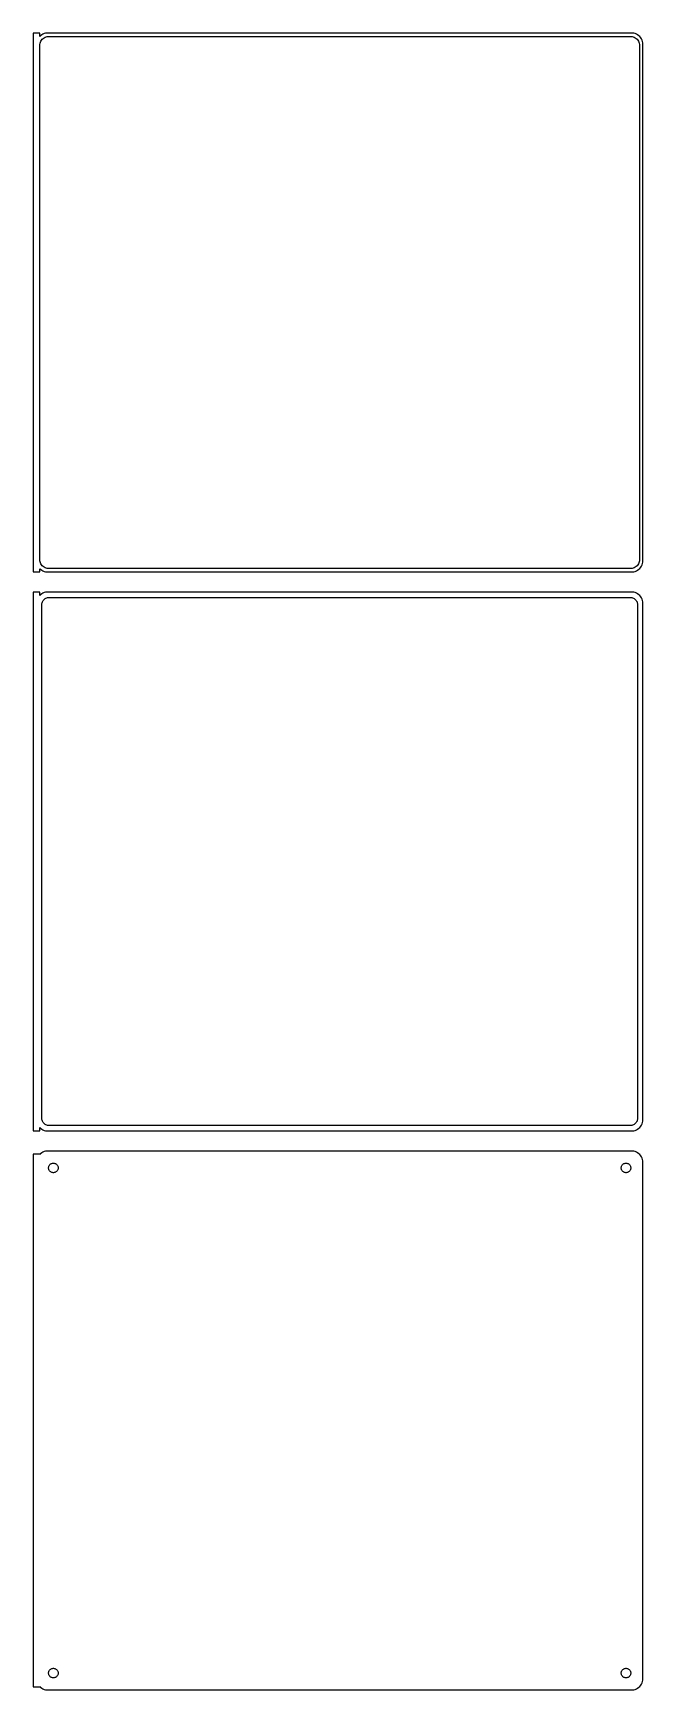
# Model space of a CAD drawing. Header units: metres. Extents: x -136 to 135, y 627 to 1365.
import ezdxf

# ---------------------------------------------------------------- set-up
doc = ezdxf.new("R2010")
doc.units = ezdxf.units.M

msp = doc.modelspace()

# ---------------------------------------------------------------- linework, layer by layer
for p, q in [((-133.5, 1364.99), (-136.5, 1364.99)), ((-136.5, 1364.99), (-136.5, 1125.01)), ((-133.5, 1363.56), (-133.5, 1364.99)), ((-133.187, 1363.85), (-133.5, 1363.56)), ((-133.5, 1359.5), (-133.468, 1360)), ((-133.5, 1130.5), (-133.5, 1359.5)), ((-133.468, 1360), (-133.374, 1360.49)), ((-133.374, 1360.49), (-133.219, 1360.97)), ((-133.219, 1360.97), (-133.005, 1361.43)), ((-132.679, 1364.22), (-133.187, 1363.85)), ((-133.005, 1361.43), (-132.736, 1361.85)), ((-132.736, 1361.85), (-132.416, 1362.24)), ((-132.129, 1364.52), (-132.679, 1364.22)), ((-132.416, 1362.24), (-132.05, 1362.58)), ((-131.545, 1364.76), (-132.129, 1364.52)), ((-132.05, 1362.58), (-131.643, 1362.88)), ((-131.643, 1362.88), (-131.203, 1363.12)), ((-130.937, 1364.91), (-131.545, 1364.76)), ((-131.203, 1363.12), (-130.736, 1363.3)), ((-130.314, 1364.99), (-130.937, 1364.91)), ((-130.736, 1363.3), (-130.25, 1363.43)), ((130.314, 1364.99), (-130.314, 1364.99)), ((-130.25, 1363.43), (-129.751, 1363.49)), ((-129.751, 1363.49), (129.751, 1363.49)), ((129.751, 1363.49), (130.25, 1363.43)), ((130.25, 1363.43), (130.736, 1363.3)), ((130.937, 1364.91), (130.314, 1364.99)), ((130.736, 1363.3), (131.203, 1363.12)), ((131.545, 1364.76), (130.937, 1364.91)), ((131.203, 1363.12), (131.643, 1362.88)), ((132.129, 1364.52), (131.545, 1364.76)), ((131.643, 1362.88), (132.05, 1362.58)), ((132.05, 1362.58), (132.416, 1362.24)), ((132.679, 1364.22), (132.129, 1364.52)), ((132.416, 1362.24), (132.736, 1361.85)), ((133.187, 1363.85), (132.679, 1364.22)), ((132.736, 1361.85), (133.005, 1361.43)), ((133.005, 1361.43), (133.219, 1360.97)), ((133.645, 1363.42), (133.187, 1363.85)), ((133.219, 1360.97), (133.374, 1360.49)), ((133.374, 1360.49), (133.468, 1360)), ((133.468, 1360), (133.5, 1359.5)), ((133.5, 1359.5), (133.5, 1130.5)), ((134.045, 1362.94), (133.645, 1363.42)), ((134.382, 1362.41), (134.045, 1362.94)), ((134.649, 1361.84), (134.382, 1362.41)), ((134.843, 1361.24), (134.649, 1361.84)), ((134.961, 1360.63), (134.843, 1361.24)), ((135, 1360), (134.961, 1360.63)), ((135, 1130), (135, 1360)), ((-133.468, 1130), (-133.5, 1130.5)), ((-133.374, 1129.51), (-133.468, 1130)), ((-133.219, 1129.03), (-133.374, 1129.51)), ((133.374, 1129.51), (133.219, 1129.03)), ((133.468, 1130), (133.374, 1129.51)), ((133.5, 1130.5), (133.468, 1130)), ((134.843, 1128.76), (134.961, 1129.37)), ((134.961, 1129.37), (135, 1130)), ((-136.5, 1125.01), (-133.5, 1125.01)), ((-133.5, 1126.44), (-133.187, 1126.15)), ((-133.5, 1125.01), (-133.5, 1126.44)), ((-133.005, 1128.57), (-133.219, 1129.03)), ((-133.187, 1126.15), (-132.679, 1125.78)), ((-132.736, 1128.15), (-133.005, 1128.57)), ((-132.416, 1127.76), (-132.736, 1128.15)), ((-132.679, 1125.78), (-132.129, 1125.48)), ((-132.05, 1127.42), (-132.416, 1127.76)), ((-132.129, 1125.48), (-131.545, 1125.24)), ((-131.643, 1127.12), (-132.05, 1127.42)), ((-131.203, 1126.88), (-131.643, 1127.12)), ((-131.545, 1125.24), (-130.937, 1125.09)), ((-130.736, 1126.7), (-131.203, 1126.88)), ((-130.937, 1125.09), (-130.314, 1125.01)), ((-130.25, 1126.57), (-130.736, 1126.7)), ((-130.314, 1125.01), (130.314, 1125.01)), ((-129.751, 1126.51), (-130.25, 1126.57)), ((129.751, 1126.51), (-129.751, 1126.51)), ((130.25, 1126.57), (129.751, 1126.51)), ((130.736, 1126.7), (130.25, 1126.57)), ((130.314, 1125.01), (130.937, 1125.09)), ((131.203, 1126.88), (130.736, 1126.7)), ((130.937, 1125.09), (131.545, 1125.24)), ((131.643, 1127.12), (131.203, 1126.88)), ((131.545, 1125.24), (132.129, 1125.48)), ((132.05, 1127.42), (131.643, 1127.12)), ((132.416, 1127.76), (132.05, 1127.42)), ((132.129, 1125.48), (132.679, 1125.78)), ((132.736, 1128.15), (132.416, 1127.76)), ((132.679, 1125.78), (133.187, 1126.15)), ((133.005, 1128.57), (132.736, 1128.15)), ((133.219, 1129.03), (133.005, 1128.57)), ((133.187, 1126.15), (133.645, 1126.58)), ((133.645, 1126.58), (134.045, 1127.06)), ((134.045, 1127.06), (134.382, 1127.59)), ((134.382, 1127.59), (134.649, 1128.16)), ((134.649, 1128.16), (134.843, 1128.76)), ((-133.5, 1115.98), (-136.5, 1115.98)), ((-136.5, 1115.98), (-136.5, 876.021)), ((-133.5, 1114.56), (-133.5, 1115.98)), ((-133.187, 1114.85), (-133.5, 1114.56)), ((-132.679, 1115.22), (-133.187, 1114.85)), ((-132.129, 1115.52), (-132.679, 1115.22)), ((-131.545, 1115.76), (-132.129, 1115.52)), ((-130.937, 1115.91), (-131.545, 1115.76)), ((-130.314, 1115.99), (-130.937, 1115.91)), ((130.314, 1115.99), (-130.314, 1115.99)), ((130.937, 1115.91), (130.314, 1115.99)), ((131.545, 1115.76), (130.937, 1115.91)), ((132.129, 1115.52), (131.545, 1115.76)), ((132.679, 1115.22), (132.129, 1115.52)), ((133.187, 1114.85), (132.679, 1115.22)), ((133.645, 1114.42), (133.187, 1114.85)), ((134.045, 1113.94), (133.645, 1114.42)), ((-132.613, 1110.5), (-132.588, 1110.89)), ((-132.613, 881.5), (-132.613, 1110.5)), ((-132.588, 1110.89), (-132.515, 1111.27)), ((-132.515, 1111.27), (-132.394, 1111.65)), ((-132.394, 1111.65), (-132.228, 1112)), ((-132.228, 1112), (-132.018, 1112.33)), ((-132.018, 1112.33), (-131.769, 1112.63)), ((-131.769, 1112.63), (-131.484, 1112.9)), ((-131.484, 1112.9), (-131.168, 1113.13)), ((-131.168, 1113.13), (-130.825, 1113.32)), ((-130.825, 1113.32), (-130.462, 1113.46)), ((-130.462, 1113.46), (-130.083, 1113.56)), ((-130.083, 1113.56), (-129.695, 1113.61)), ((-129.695, 1113.61), (129.695, 1113.61)), ((129.695, 1113.61), (130.083, 1113.56)), ((130.083, 1113.56), (130.462, 1113.46)), ((130.462, 1113.46), (130.825, 1113.32)), ((130.825, 1113.32), (131.168, 1113.13)), ((131.168, 1113.13), (131.484, 1112.9)), ((131.484, 1112.9), (131.769, 1112.63)), ((131.769, 1112.63), (132.018, 1112.33)), ((132.018, 1112.33), (132.228, 1112)), ((132.228, 1112), (132.394, 1111.65)), ((132.394, 1111.65), (132.515, 1111.27)), ((132.515, 1111.27), (132.588, 1110.89)), ((132.588, 1110.89), (132.613, 1110.5)), ((132.613, 1110.5), (132.613, 881.5)), ((134.382, 1113.41), (134.045, 1113.94)), ((134.649, 1112.84), (134.382, 1113.41)), ((134.843, 1112.24), (134.649, 1112.84)), ((134.961, 1111.63), (134.843, 1112.24)), ((135, 1111), (134.961, 1111.63)), ((135, 881), (135, 1111)), ((-132.588, 881.11), (-132.613, 881.5)), ((-132.515, 880.726), (-132.588, 881.11)), ((-132.394, 880.354), (-132.515, 880.726)), ((-132.228, 880), (-132.394, 880.354)), ((-132.018, 879.67), (-132.228, 880)), ((-131.769, 879.369), (-132.018, 879.67)), ((-131.484, 879.101), (-131.769, 879.369)), ((-131.168, 878.872), (-131.484, 879.101)), ((-130.825, 878.683), (-131.168, 878.872)), ((-130.462, 878.539), (-130.825, 878.683)), ((-130.083, 878.442), (-130.462, 878.539)), ((-129.695, 878.393), (-130.083, 878.442)), ((129.695, 878.393), (-129.695, 878.393)), ((130.083, 878.442), (129.695, 878.393)), ((130.462, 878.539), (130.083, 878.442)), ((130.825, 878.683), (130.462, 878.539)), ((131.168, 878.872), (130.825, 878.683)), ((131.484, 879.101), (131.168, 878.872)), ((131.769, 879.369), (131.484, 879.101)), ((132.018, 879.67), (131.769, 879.369)), ((132.228, 880), (132.018, 879.67)), ((132.394, 880.354), (132.228, 880)), ((132.515, 880.726), (132.394, 880.354)), ((132.588, 881.11), (132.515, 880.726)), ((132.613, 881.5), (132.588, 881.11)), ((134.045, 878.061), (134.382, 878.591)), ((134.382, 878.591), (134.649, 879.159)), ((134.649, 879.159), (134.843, 879.757)), ((134.843, 879.757), (134.961, 880.373)), ((134.961, 880.373), (135, 881)), ((-136.5, 876.021), (-133.5, 876.021)), ((-133.5, 876.021), (-133.5, 877.441)), ((-133.5, 877.441), (-133.187, 877.147)), ((-133.187, 877.147), (-132.679, 876.778)), ((-132.679, 876.778), (-132.129, 876.476)), ((-132.129, 876.476), (-131.545, 876.245)), ((-131.545, 876.245), (-130.937, 876.089)), ((-130.937, 876.089), (-130.314, 876.01)), ((-130.314, 876.01), (130.314, 876.01)), ((130.314, 876.01), (130.937, 876.089)), ((130.937, 876.089), (131.545, 876.245)), ((131.545, 876.245), (132.129, 876.476)), ((132.129, 876.476), (132.679, 876.778)), ((132.679, 876.778), (133.187, 877.147)), ((133.187, 877.147), (133.645, 877.577)), ((133.645, 877.577), (134.045, 878.061)), ((-133.5, 865.653), (-136.5, 865.653)), ((-136.5, 865.653), (-136.5, 628.347)), ((-133.187, 865.853), (-133.5, 865.559)), ((-133.5, 865.559), (-133.5, 865.653)), ((-132.679, 866.222), (-133.187, 865.853)), ((-132.129, 866.524), (-132.679, 866.222)), ((-131.545, 866.755), (-132.129, 866.524)), ((-130.937, 866.911), (-131.545, 866.755)), ((-130.314, 866.99), (-130.937, 866.911)), ((130.314, 866.99), (-130.314, 866.99)), ((130.937, 866.911), (130.314, 866.99)), ((131.545, 866.755), (130.937, 866.911)), ((132.129, 866.524), (131.545, 866.755)), ((132.679, 866.222), (132.129, 866.524)), ((133.187, 865.853), (132.679, 866.222)), ((133.645, 865.423), (133.187, 865.853)), ((134.045, 864.939), (133.645, 865.423)), ((134.382, 864.409), (134.045, 864.939)), ((134.649, 863.841), (134.382, 864.409)), ((134.843, 863.243), (134.649, 863.841)), ((-129.635, 859.5), (-129.618, 859.768)), ((-129.618, 859.232), (-129.635, 859.5)), ((-129.618, 859.768), (-129.568, 860.031)), ((-129.568, 858.969), (-129.618, 859.232)), ((-129.568, 860.031), (-129.485, 860.286)), ((-129.485, 858.714), (-129.568, 858.969)), ((-129.485, 860.286), (-129.371, 860.529)), ((-129.371, 858.471), (-129.485, 858.714)), ((-129.371, 860.529), (-129.227, 860.755)), ((-129.227, 858.245), (-129.371, 858.471)), ((-129.227, 860.755), (-129.057, 860.962)), ((-129.057, 858.038), (-129.227, 858.245)), ((-129.057, 860.962), (-128.861, 861.145)), ((-128.861, 857.855), (-129.057, 858.038)), ((-128.861, 861.145), (-128.644, 861.303)), ((-128.644, 857.697), (-128.861, 857.855)), ((-128.644, 861.303), (-128.409, 861.432)), ((-128.409, 857.568), (-128.644, 857.697)), ((-128.409, 861.432), (-128.16, 861.531)), ((-128.16, 857.469), (-128.409, 857.568)), ((-128.16, 861.531), (-127.9, 861.597)), ((-127.9, 857.403), (-128.16, 857.469)), ((-127.9, 861.597), (-127.634, 861.631)), ((-127.634, 857.369), (-127.9, 857.403)), ((-127.634, 861.631), (-127.366, 861.631)), ((-127.366, 857.369), (-127.634, 857.369)), ((-127.366, 861.631), (-127.1, 861.597)), ((-127.1, 857.403), (-127.366, 857.369)), ((-127.1, 861.597), (-126.84, 861.531)), ((-126.84, 857.469), (-127.1, 857.403)), ((-126.84, 861.531), (-126.591, 861.432)), ((-126.591, 857.568), (-126.84, 857.469)), ((-126.591, 861.432), (-126.356, 861.303)), ((-126.356, 857.697), (-126.591, 857.568)), ((-126.356, 861.303), (-126.139, 861.145)), ((-126.139, 857.855), (-126.356, 857.697)), ((-126.139, 861.145), (-125.943, 860.962)), ((-125.943, 858.038), (-126.139, 857.855)), ((-125.943, 860.962), (-125.773, 860.755)), ((-125.773, 858.245), (-125.943, 858.038)), ((-125.773, 860.755), (-125.629, 860.529)), ((-125.629, 858.471), (-125.773, 858.245)), ((-125.629, 860.529), (-125.515, 860.286)), ((-125.515, 858.714), (-125.629, 858.471)), ((-125.515, 860.286), (-125.432, 860.031)), ((-125.432, 858.969), (-125.515, 858.714)), ((-125.432, 860.031), (-125.382, 859.768)), ((-125.382, 859.232), (-125.432, 858.969)), ((-125.382, 859.768), (-125.365, 859.5)), ((-125.365, 859.5), (-125.382, 859.232)), ((125.365, 859.5), (125.382, 859.768)), ((125.382, 859.232), (125.365, 859.5)), ((125.382, 859.768), (125.432, 860.031)), ((125.432, 858.969), (125.382, 859.232)), ((125.432, 860.031), (125.515, 860.286)), ((125.515, 858.714), (125.432, 858.969)), ((125.515, 860.286), (125.629, 860.529)), ((125.629, 858.471), (125.515, 858.714)), ((125.629, 860.529), (125.773, 860.755)), ((125.773, 858.245), (125.629, 858.471)), ((125.773, 860.755), (125.943, 860.962)), ((125.943, 858.038), (125.773, 858.245)), ((125.943, 860.962), (126.139, 861.145)), ((126.139, 857.855), (125.943, 858.038)), ((126.139, 861.145), (126.356, 861.303)), ((126.356, 857.697), (126.139, 857.855)), ((126.356, 861.303), (126.591, 861.432)), ((126.591, 857.568), (126.356, 857.697)), ((126.591, 861.432), (126.84, 861.531)), ((126.84, 857.469), (126.591, 857.568)), ((126.84, 861.531), (127.1, 861.597)), ((127.1, 857.403), (126.84, 857.469)), ((127.1, 861.597), (127.366, 861.631)), ((127.366, 857.369), (127.1, 857.403)), ((127.366, 861.631), (127.634, 861.631)), ((127.634, 857.369), (127.366, 857.369)), ((127.634, 861.631), (127.9, 861.597)), ((127.9, 857.403), (127.634, 857.369)), ((127.9, 861.597), (128.16, 861.531)), ((128.16, 857.469), (127.9, 857.403)), ((128.16, 861.531), (128.409, 861.432)), ((128.409, 857.568), (128.16, 857.469)), ((128.409, 861.432), (128.644, 861.303)), ((128.644, 857.697), (128.409, 857.568)), ((128.644, 861.303), (128.861, 861.145)), ((128.861, 857.855), (128.644, 857.697)), ((128.861, 861.145), (129.057, 860.962)), ((129.057, 858.038), (128.861, 857.855)), ((129.057, 860.962), (129.227, 860.755)), ((129.227, 858.245), (129.057, 858.038)), ((129.227, 860.755), (129.371, 860.529)), ((129.371, 858.471), (129.227, 858.245)), ((129.371, 860.529), (129.485, 860.286)), ((129.485, 858.714), (129.371, 858.471)), ((129.485, 860.286), (129.568, 860.031)), ((129.568, 858.969), (129.485, 858.714)), ((129.568, 860.031), (129.618, 859.768)), ((129.618, 859.232), (129.568, 858.969)), ((129.618, 859.768), (129.635, 859.5)), ((129.635, 859.5), (129.618, 859.232)), ((134.961, 862.627), (134.843, 863.243)), ((135, 862), (134.961, 862.627)), ((135, 632), (135, 862)), ((-129.635, 634.5), (-129.618, 634.768)), ((-129.618, 634.768), (-129.568, 635.031)), ((-129.568, 635.031), (-129.485, 635.286)), ((-129.485, 635.286), (-129.371, 635.529)), ((-129.371, 635.529), (-129.227, 635.755)), ((-129.227, 635.755), (-129.057, 635.962)), ((-129.057, 635.962), (-128.861, 636.145)), ((-128.861, 636.145), (-128.644, 636.303)), ((-128.644, 636.303), (-128.409, 636.432)), ((-128.409, 636.432), (-128.16, 636.531)), ((-128.16, 636.531), (-127.9, 636.597)), ((-127.9, 636.597), (-127.634, 636.631)), ((-127.634, 636.631), (-127.366, 636.631)), ((-127.366, 636.631), (-127.1, 636.597)), ((-127.1, 636.597), (-126.84, 636.531)), ((-126.84, 636.531), (-126.591, 636.432)), ((-126.591, 636.432), (-126.356, 636.303)), ((-126.356, 636.303), (-126.139, 636.145)), ((-126.139, 636.145), (-125.943, 635.962)), ((-125.943, 635.962), (-125.773, 635.755)), ((-125.773, 635.755), (-125.629, 635.529)), ((-125.629, 635.529), (-125.515, 635.286)), ((-125.515, 635.286), (-125.432, 635.031)), ((-125.432, 635.031), (-125.382, 634.768)), ((-125.382, 634.768), (-125.365, 634.5)), ((125.365, 634.5), (125.382, 634.768)), ((125.382, 634.768), (125.432, 635.031)), ((125.432, 635.031), (125.515, 635.286)), ((125.515, 635.286), (125.629, 635.529)), ((125.629, 635.529), (125.773, 635.755)), ((125.773, 635.755), (125.943, 635.962)), ((125.943, 635.962), (126.139, 636.145)), ((126.139, 636.145), (126.356, 636.303)), ((126.356, 636.303), (126.591, 636.432)), ((126.591, 636.432), (126.84, 636.531)), ((126.84, 636.531), (127.1, 636.597)), ((127.1, 636.597), (127.366, 636.631)), ((127.366, 636.631), (127.634, 636.631)), ((127.634, 636.631), (127.9, 636.597)), ((127.9, 636.597), (128.16, 636.531)), ((128.16, 636.531), (128.409, 636.432)), ((128.409, 636.432), (128.644, 636.303)), ((128.644, 636.303), (128.861, 636.145)), ((128.861, 636.145), (129.057, 635.962)), ((129.057, 635.962), (129.227, 635.755)), ((129.227, 635.755), (129.371, 635.529)), ((129.371, 635.529), (129.485, 635.286)), ((129.485, 635.286), (129.568, 635.031)), ((129.568, 635.031), (129.618, 634.768)), ((129.618, 634.768), (129.635, 634.5)), ((-136.5, 628.347), (-133.5, 628.347)), ((-133.5, 628.347), (-133.5, 628.441)), ((-133.5, 628.441), (-133.187, 628.147)), ((-133.187, 628.147), (-132.679, 627.778)), ((-132.679, 627.778), (-132.129, 627.476)), ((-132.129, 627.476), (-131.545, 627.245)), ((-129.618, 634.232), (-129.635, 634.5)), ((-129.568, 633.969), (-129.618, 634.232)), ((-129.485, 633.714), (-129.568, 633.969)), ((-129.371, 633.471), (-129.485, 633.714)), ((-129.227, 633.245), (-129.371, 633.471)), ((-129.057, 633.038), (-129.227, 633.245)), ((-128.861, 632.855), (-129.057, 633.038)), ((-128.644, 632.697), (-128.861, 632.855)), ((-128.409, 632.568), (-128.644, 632.697)), ((-128.16, 632.469), (-128.409, 632.568)), ((-127.9, 632.403), (-128.16, 632.469)), ((-127.634, 632.369), (-127.9, 632.403)), ((-127.366, 632.369), (-127.634, 632.369)), ((-127.1, 632.403), (-127.366, 632.369)), ((-126.84, 632.469), (-127.1, 632.403)), ((-126.591, 632.568), (-126.84, 632.469)), ((-126.356, 632.697), (-126.591, 632.568)), ((-126.139, 632.855), (-126.356, 632.697)), ((-125.943, 633.038), (-126.139, 632.855)), ((-125.773, 633.245), (-125.943, 633.038)), ((-125.629, 633.471), (-125.773, 633.245)), ((-125.515, 633.714), (-125.629, 633.471)), ((-125.432, 633.969), (-125.515, 633.714)), ((-125.382, 634.232), (-125.432, 633.969)), ((-125.365, 634.5), (-125.382, 634.232)), ((125.382, 634.232), (125.365, 634.5)), ((125.432, 633.969), (125.382, 634.232)), ((125.515, 633.714), (125.432, 633.969)), ((125.629, 633.471), (125.515, 633.714)), ((125.773, 633.245), (125.629, 633.471)), ((125.943, 633.038), (125.773, 633.245)), ((126.139, 632.855), (125.943, 633.038)), ((126.356, 632.697), (126.139, 632.855)), ((126.591, 632.568), (126.356, 632.697)), ((126.84, 632.469), (126.591, 632.568)), ((127.1, 632.403), (126.84, 632.469)), ((127.366, 632.369), (127.1, 632.403)), ((127.634, 632.369), (127.366, 632.369)), ((127.9, 632.403), (127.634, 632.369)), ((128.16, 632.469), (127.9, 632.403)), ((128.409, 632.568), (128.16, 632.469)), ((128.644, 632.697), (128.409, 632.568)), ((128.861, 632.855), (128.644, 632.697)), ((129.057, 633.038), (128.861, 632.855)), ((129.227, 633.245), (129.057, 633.038)), ((129.371, 633.471), (129.227, 633.245)), ((129.485, 633.714), (129.371, 633.471)), ((129.568, 633.969), (129.485, 633.714)), ((129.618, 634.232), (129.568, 633.969)), ((129.635, 634.5), (129.618, 634.232)), ((131.545, 627.245), (132.129, 627.476)), ((132.129, 627.476), (132.679, 627.778)), ((132.679, 627.778), (133.187, 628.147)), ((133.187, 628.147), (133.645, 628.577)), ((133.645, 628.577), (134.045, 629.061)), ((134.045, 629.061), (134.382, 629.591)), ((134.382, 629.591), (134.649, 630.159)), ((134.649, 630.159), (134.843, 630.757)), ((134.843, 630.757), (134.961, 631.373)), ((134.961, 631.373), (135, 632)), ((-131.545, 627.245), (-130.937, 627.089)), ((-130.937, 627.089), (-130.314, 627.01)), ((-130.314, 627.01), (130.314, 627.01)), ((130.314, 627.01), (130.937, 627.089)), ((130.937, 627.089), (131.545, 627.245))]:
    msp.add_line(p, q)

doc.saveas('drawing.dxf')
